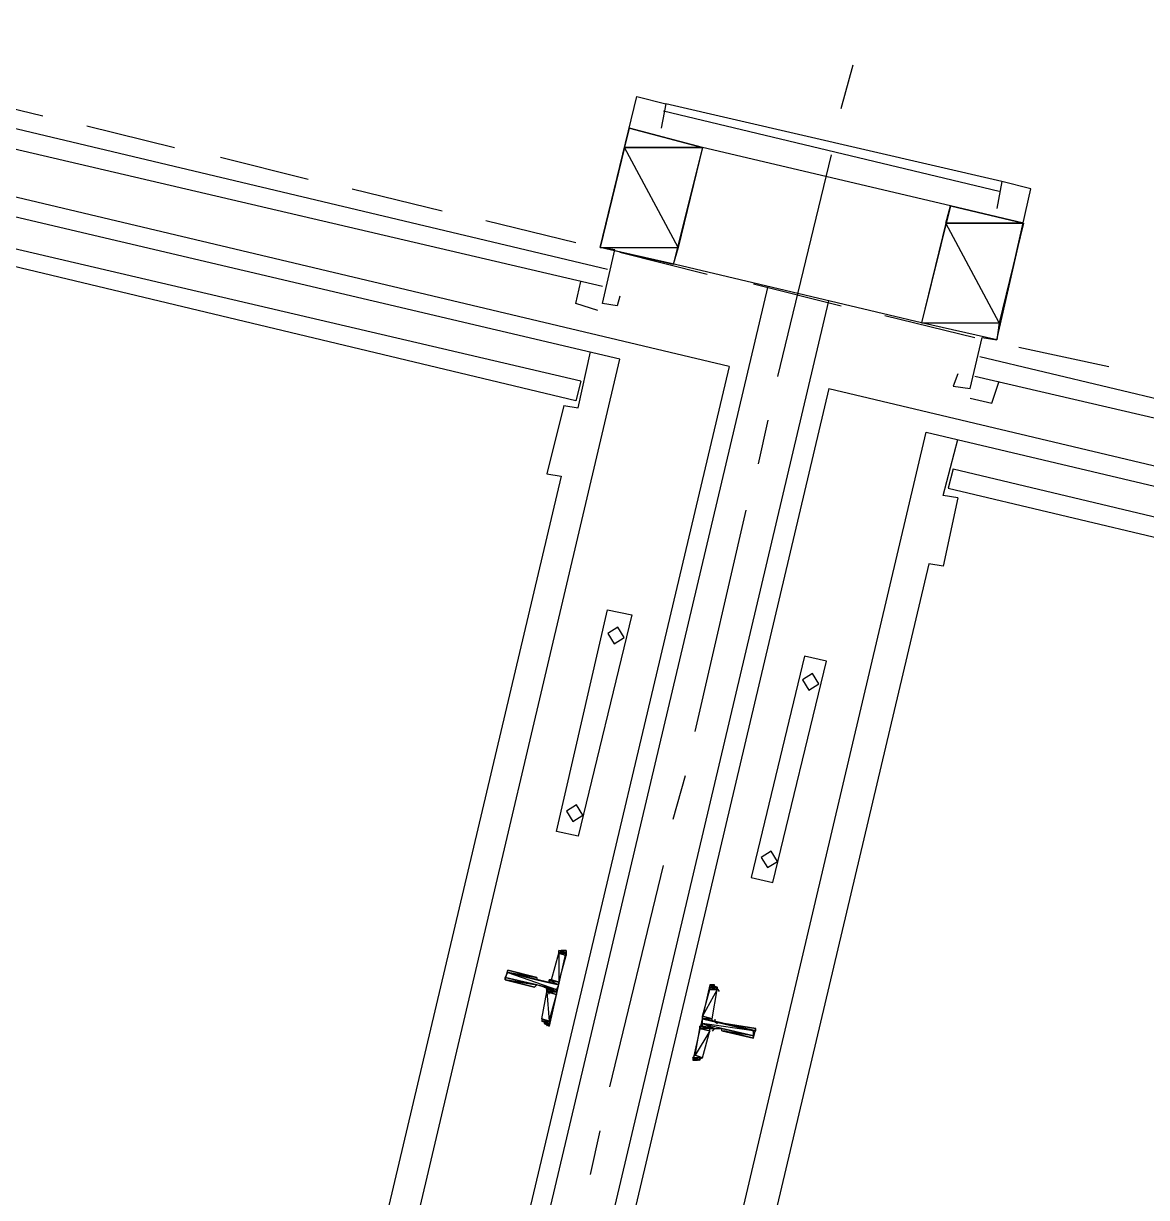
# Model space of a CAD drawing. Header units: feet. Extents: x -84 to 198, y -22 to 181.
# Drawn here: x 64.87 to 71.02, y 56.5 to 62.94 of the extents above; entities that cross this region are included whole.
import ezdxf

# ---------------------------------------------------------------- set-up
doc = ezdxf.new("R2010")
doc.units = ezdxf.units.FT
for name, color, linetype in [('A-LINEA', 7, 'CONTINUOUS'), ('A-LINEA-FINA', 9, 'CONTINUOUS'), ('A-MURO-CONCRETO', 8, 'CONTINUOUS')]:
    doc.layers.add(name, color=color, linetype=linetype)

msp = doc.modelspace()

# ---------------------------------------------------------------- linework, layer by layer
at = {"layer": 'A-LINEA'}
for p, q in [((68.7333, 61.0578), (60.8133, 62.9378)), ((68.7333, 61.0578), (60.8133, 62.9378)), ((68.1333, 61.0978), (61.16, 62.7378)), ((68.1333, 61.0978), (61.16, 62.7378)), ((69.3467, 62.4711), (69.4133, 62.7111)), ((69.3467, 62.4711), (69.4133, 62.7111)), ((64.48, 62.5511), (64.9733, 62.4311)), ((64.48, 62.5511), (64.9733, 62.4311)), ((70.2267, 62.0711), (68.3867, 62.4978)), ((64.5333, 62.4311), (68.0667, 61.5911)), ((64.5333, 62.4311), (68.0667, 61.5911)), ((70.2133, 62.0178), (68.3733, 62.4578)), ((65.2133, 62.3778), (65.6933, 62.2578)), ((65.2133, 62.3778), (65.6933, 62.2578)), ((68.0267, 61.7111), (68.1867, 62.3644)), ((68.0267, 61.7111), (68.1867, 62.3644)), ((68.5867, 62.2578), (68.1867, 62.3644)), ((68.5867, 62.2578), (68.1867, 62.3644)), ((64.5067, 62.3244), (68.04, 61.4978)), ((64.5067, 62.3244), (68.04, 61.4978)), ((68.5867, 62.2578), (68.4267, 61.6178)), ((68.5867, 62.2578), (68.4267, 61.6178)), ((69.9467, 61.9378), (68.5867, 62.2578)), ((69.9467, 61.9378), (68.5867, 62.2578)), ((69, 61.0044), (69.2933, 62.2178)), ((69, 61.0044), (69.2933, 62.2178)), ((65.9467, 62.2044), (66.4267, 62.0844)), ((65.9467, 62.2044), (66.4267, 62.0844)), ((66.6667, 62.0311), (67.16, 61.9111)), ((66.6667, 62.0311), (67.16, 61.9111)), ((69.9467, 61.9378), (69.7867, 61.2978)), ((69.9467, 61.9378), (69.7867, 61.2978)), ((70.3467, 61.8444), (69.9467, 61.9378)), ((70.3467, 61.8444), (69.9467, 61.9378)), ((67.4, 61.8578), (67.8933, 61.7378)), ((67.4, 61.8578), (67.8933, 61.7378)), ((70.2, 61.2044), (70.3467, 61.8444)), ((70.2, 61.2044), (70.3467, 61.8444)), ((67.92, 60.9778), (64.3867, 61.8044)), ((67.92, 60.9778), (64.3867, 61.8044)), ((67.8933, 60.8711), (64.3733, 61.7111)), ((67.8933, 60.8711), (64.3733, 61.7111)), ((68.44, 61.6178), (68.0267, 61.7111)), ((68.44, 61.6178), (68.0267, 61.7111)), ((68.1333, 61.6844), (68.6133, 61.5644)), ((68.1333, 61.6844), (68.6133, 61.5644)), ((69.7867, 61.2978), (68.44, 61.6178)), ((69.7867, 61.2978), (68.44, 61.6178)), ((68.8667, 61.5111), (69.3467, 61.3911)), ((68.8667, 61.5111), (69.3467, 61.3911)), ((67.0267, 53.3778), (68.9467, 61.4978)), ((67.0267, 53.3778), (68.9467, 61.4978)), ((67.36, 53.2978), (69.28, 61.4178)), ((67.36, 53.2978), (69.28, 61.4178)), ((69.5867, 61.3378), (70.08, 61.2178)), ((69.5867, 61.3378), (70.08, 61.2178)), ((70.2, 61.2044), (69.7867, 61.2978)), ((70.2, 61.2044), (69.7867, 61.2978)), ((67.9067, 60.8311), (67.9733, 61.1378)), ((67.9067, 60.8311), (67.9733, 61.1378)), ((70.32, 61.1644), (70.8133, 61.0578)), ((70.32, 61.1644), (70.8133, 61.0578)), ((66.44, 53.9111), (68.1333, 61.0978)), ((66.44, 53.9111), (68.1333, 61.0978)), ((68.7333, 61.0578), (67.4, 55.4311)), ((68.7333, 61.0578), (67.4, 55.4311)), ((73.64, 60.2711), (70.1067, 61.1111)), ((73.64, 60.2711), (70.1067, 61.1111)), ((73.6133, 60.1778), (70.08, 61.0044)), ((73.6133, 60.1778), (70.08, 61.0044)), ((67.92, 60.9778), (67.8933, 60.8711)), ((67.92, 60.9778), (67.8933, 60.8711)), ((69.28, 60.9378), (67.9467, 55.2978)), ((69.28, 60.9378), (67.9467, 55.2978)), ((69.28, 60.9378), (77.1867, 59.0578)), ((69.28, 60.9378), (77.1867, 59.0578)), ((67.8267, 60.8444), (67.9067, 60.8311)), ((67.8267, 60.8444), (67.9067, 60.8311)), ((68.8933, 60.5244), (68.9467, 60.7644)), ((68.8933, 60.5244), (68.9467, 60.7644)), ((68.12, 53.5244), (69.8133, 60.6978)), ((68.12, 53.5244), (69.8133, 60.6978)), ((69.8133, 60.6978), (76.8, 59.0444)), ((69.8133, 60.6978), (76.8, 59.0444)), ((69.9067, 60.3511), (69.9867, 60.6578)), ((69.9067, 60.3511), (69.9867, 60.6578)), ((69.96, 60.4978), (69.9333, 60.3911)), ((69.96, 60.4978), (69.9333, 60.3911)), ((69.96, 60.4978), (73.4933, 59.6578)), ((69.96, 60.4978), (73.4933, 59.6578)), ((67.8133, 60.4578), (66.48, 54.8178)), ((67.8133, 60.4578), (66.48, 54.8178)), ((69.9867, 60.3378), (69.9067, 60.3511)), ((69.9867, 60.3378), (69.9067, 60.3511)), ((69.9333, 60.3911), (73.4667, 59.5511)), ((69.9333, 60.3911), (73.4667, 59.5511)), ((68.5467, 59.0578), (68.8267, 60.2711)), ((68.5467, 59.0578), (68.8267, 60.2711)), ((69.8267, 59.9778), (68.4933, 54.3378)), ((69.8267, 59.9778), (68.4933, 54.3378)), ((68.4267, 58.5778), (68.4933, 58.8178)), ((68.4267, 58.5778), (68.4933, 58.8178)), ((68.08, 57.1111), (68.3733, 58.3244)), ((68.08, 57.1111), (68.3733, 58.3244)), ((67.76, 57.6978), (67.8, 57.8444)), ((67.76, 57.6978), (67.8, 57.8444)), ((67.8246, 57.8572), (67.8009, 57.8437)), ((67.8246, 57.8572), (67.8009, 57.8437)), ((67.6667, 57.6578), (67.6667, 57.6578)), ((67.6667, 57.6578), (67.6667, 57.6578)), ((67.68, 57.6978), (67.7333, 57.6844)), ((67.68, 57.6978), (67.7333, 57.6844)), ((67.72, 57.6578), (67.68, 57.6711)), ((67.72, 57.6578), (67.68, 57.6711)), ((67.68, 57.6578), (67.68, 57.6578)), ((67.68, 57.6578), (67.68, 57.6578)), ((67.6933, 57.6978), (67.6933, 57.6978)), ((67.6933, 57.6978), (67.6933, 57.6978)), ((68.64, 57.4844), (68.6667, 57.6444)), ((68.64, 57.4844), (68.6667, 57.6444)), ((68.6797, 57.6345), (68.6646, 57.6572)), ((68.6797, 57.6345), (68.6646, 57.6572)), ((67.7067, 57.4844), (67.7333, 57.6311)), ((67.7067, 57.4844), (67.7333, 57.6311)), ((67.7203, 57.4677), (67.7354, 57.445)), ((67.7203, 57.4677), (67.7354, 57.445)), ((68.5867, 57.2711), (68.6267, 57.4178)), ((68.5867, 57.2711), (68.6267, 57.4178)), ((68.6533, 57.4311), (68.6933, 57.4311)), ((68.6533, 57.4311), (68.6933, 57.4311)), ((68.6933, 57.4178), (68.6933, 57.4178)), ((68.6933, 57.4178), (68.6933, 57.4178)), ((68.7067, 57.4178), (68.7067, 57.4178)), ((68.7067, 57.4178), (68.7067, 57.4178)), ((68.5621, 57.2583), (68.5858, 57.2718)), ((68.5621, 57.2583), (68.5858, 57.2718)), ((67.9733, 56.6311), (68.0267, 56.8711)), ((67.9733, 56.6311), (68.0267, 56.8711))]:
    msp.add_line(p, q, dxfattribs=at)
for points in [[(68.1333, 61.4444), (68.12, 61.3911), (68.04, 61.4044), (68.1067, 61.6978), (68.0267, 61.7111), (68.2267, 62.5378), (68.3867, 62.4978), (68.36, 62.3644)], [(68.1333, 61.4444), (68.12, 61.3911), (68.04, 61.4044), (68.1067, 61.6978), (68.0267, 61.7111), (68.2267, 62.5378), (68.3867, 62.4978), (68.36, 62.3644)], [(69.9867, 61.0178), (69.96, 60.9511), (70.0533, 60.9378), (70.12, 61.2178), (70.2, 61.2044), (70.3867, 62.0311), (70.2267, 62.0711), (70.2, 61.9244)], [(69.9867, 61.0178), (69.96, 60.9511), (70.0533, 60.9378), (70.12, 61.2178), (70.2, 61.2044), (70.3867, 62.0311), (70.2267, 62.0711), (70.2, 61.9244)], [(68.0133, 61.3644), (67.8933, 61.4044), (67.92, 61.5244)], [(68.0133, 61.3644), (67.8933, 61.4044), (67.92, 61.5244)], [(70.0533, 60.8844), (70.1733, 60.8578), (70.2133, 60.9778)], [(70.0533, 60.8844), (70.1733, 60.8578), (70.2133, 60.9778)], [(67.8267, 60.8444), (67.7333, 60.4711), (67.8133, 60.4578)], [(67.8267, 60.8444), (67.7333, 60.4711), (67.8133, 60.4578)], [(69.9867, 60.3378), (69.9067, 59.9644), (69.8267, 59.9778)], [(69.9867, 60.3378), (69.9067, 59.9644), (69.8267, 59.9778)], [(68.0667, 59.7244), (68.2, 59.6978), (67.9067, 58.4844), (67.7867, 58.5111), (68.0667, 59.7244)], [(68.0667, 59.7244), (68.2, 59.6978), (67.9067, 58.4844), (67.7867, 58.5111), (68.0667, 59.7244)], [(68.1241, 59.6299), (68.0679, 59.5952), (68.1026, 59.539), (68.1587, 59.5737), (68.1241, 59.6299)], [(68.1241, 59.6299), (68.0679, 59.5952), (68.1026, 59.539), (68.1587, 59.5737), (68.1241, 59.6299)], [(69.2667, 59.4444), (69.1467, 59.4711), (68.8533, 58.2578), (68.9733, 58.2311), (69.2667, 59.4444)], [(69.2667, 59.4444), (69.1467, 59.4711), (68.8533, 58.2578), (68.9733, 58.2311), (69.2667, 59.4444)], [(69.1907, 59.3765), (69.1346, 59.3419), (69.1693, 59.2857), (69.2254, 59.3204), (69.1907, 59.3765)], [(69.1907, 59.3765), (69.1346, 59.3419), (69.1693, 59.2857), (69.2254, 59.3204), (69.1907, 59.3765)], [(67.8974, 58.6565), (67.8413, 58.6219), (67.8759, 58.5657), (67.9321, 58.6004), (67.8974, 58.6565)], [(67.8974, 58.6565), (67.8413, 58.6219), (67.8759, 58.5657), (67.9321, 58.6004), (67.8974, 58.6565)], [(68.9641, 58.4032), (68.9079, 58.3685), (68.9426, 58.3124), (68.9987, 58.347), (68.9641, 58.4032)], [(68.9641, 58.4032), (68.9079, 58.3685), (68.9426, 58.3124), (68.9987, 58.347), (68.9641, 58.4032)], [(67.8267, 57.8578), (67.84, 57.8578), (67.7467, 57.4444), (67.7333, 57.4578)], [(67.8267, 57.8578), (67.84, 57.8578), (67.7467, 57.4444), (67.7333, 57.4578)], [(67.6667, 57.6578), (67.5067, 57.6978), (67.52, 57.7511), (67.68, 57.7111)], [(67.6667, 57.6578), (67.5067, 57.6978), (67.52, 57.7511), (67.68, 57.7111)], [(67.7461, 57.6198), (67.7437, 57.635), (67.7313, 57.6439)], [(67.7461, 57.6198), (67.7437, 57.635), (67.7313, 57.6439)], [(67.7354, 57.685), (67.7505, 57.6874), (67.7595, 57.6998)], [(67.7354, 57.685), (67.7505, 57.6874), (67.7595, 57.6998)], [(68.6533, 57.6711), (68.6267, 57.6711), (68.5333, 57.2578), (68.56, 57.2578)], [(68.6533, 57.6711), (68.6267, 57.6711), (68.5333, 57.2578), (68.56, 57.2578)], [(68.7067, 57.4178), (68.8667, 57.3778), (68.88, 57.4311), (68.7067, 57.4578), (68.7067, 57.4578), (68.6533, 57.4711)], [(68.7067, 57.4178), (68.8667, 57.3778), (68.88, 57.4311), (68.7067, 57.4578), (68.7067, 57.4578), (68.6533, 57.4711)], [(68.6539, 57.4824), (68.6563, 57.4673), (68.6687, 57.4583)], [(68.6539, 57.4824), (68.6563, 57.4673), (68.6687, 57.4583)], [(68.6646, 57.4306), (68.6495, 57.4281), (68.6405, 57.4157)], [(68.6646, 57.4306), (68.6495, 57.4281), (68.6405, 57.4157)]]:
    msp.add_lwpolyline(points, dxfattribs=at)
at = {"layer": 'A-LINEA-FINA'}
for p, q in [((67.84, 57.8444), (67.8, 57.8578)), ((67.84, 57.8444), (67.8, 57.8578)), ((67.84, 57.8444), (67.8, 57.8578)), ((67.84, 57.8444), (67.8, 57.8578)), ((67.84, 57.8444), (67.8133, 57.8578)), ((67.84, 57.8444), (67.8133, 57.8578)), ((67.84, 57.8578), (67.8267, 57.8578)), ((67.84, 57.8578), (67.8267, 57.8578)), ((67.68, 57.6711), (67.5067, 57.7111)), ((67.68, 57.6711), (67.5067, 57.7111)), ((67.68, 57.7111), (67.52, 57.7511)), ((67.68, 57.7111), (67.52, 57.7511)), ((67.68, 57.6978), (67.52, 57.7378)), ((67.68, 57.6978), (67.52, 57.7378)), ((67.68, 57.6978), (67.52, 57.7378)), ((67.68, 57.6978), (67.52, 57.7378)), ((67.6667, 57.6578), (67.5067, 57.6978)), ((67.6667, 57.6578), (67.5067, 57.6978)), ((67.7867, 57.6311), (67.7333, 57.6578)), ((67.7867, 57.6311), (67.7333, 57.6578)), ((67.7867, 57.6311), (67.7333, 57.6444)), ((67.7867, 57.6311), (67.7333, 57.6444)), ((67.8, 57.6844), (67.7467, 57.6978)), ((67.8, 57.6844), (67.7467, 57.6978)), ((67.8, 57.6711), (67.7467, 57.6844)), ((67.8, 57.6711), (67.7467, 57.6844)), ((68.6267, 57.6711), (68.6533, 57.6711)), ((68.6267, 57.6711), (68.6533, 57.6711)), ((68.6267, 57.6578), (68.6667, 57.6578)), ((68.6267, 57.6578), (68.6667, 57.6578)), ((67.7867, 57.6178), (67.7333, 57.6311)), ((67.7867, 57.6178), (67.7333, 57.6311)), ((67.7467, 57.4578), (67.7067, 57.4711)), ((67.7467, 57.4578), (67.7067, 57.4711)), ((67.7467, 57.4578), (67.72, 57.4578)), ((67.7467, 57.4578), (67.72, 57.4578)), ((67.7467, 57.4578), (67.72, 57.4578)), ((67.7467, 57.4578), (67.72, 57.4578)), ((68.5867, 57.4978), (68.64, 57.4844)), ((68.5867, 57.4978), (68.64, 57.4844)), ((68.5867, 57.4978), (68.64, 57.4844)), ((68.5867, 57.4978), (68.64, 57.4844)), ((68.5867, 57.4844), (68.64, 57.4711)), ((68.5867, 57.4844), (68.64, 57.4711)), ((68.7067, 57.4578), (68.88, 57.4311)), ((68.7067, 57.4578), (68.88, 57.4178)), ((68.7067, 57.4578), (68.88, 57.4178)), ((68.7067, 57.4578), (68.8667, 57.4178)), ((68.7067, 57.4578), (68.88, 57.4311)), ((68.7067, 57.4578), (68.88, 57.4178)), ((68.7067, 57.4578), (68.88, 57.4178)), ((68.7067, 57.4578), (68.8667, 57.4178)), ((68.5733, 57.4444), (68.64, 57.4311)), ((68.5733, 57.4444), (68.64, 57.4311)), ((68.5733, 57.4311), (68.6267, 57.4178)), ((68.5733, 57.4311), (68.6267, 57.4178)), ((68.6933, 57.4178), (68.8667, 57.3778)), ((68.6933, 57.4178), (68.8667, 57.3778)), ((68.7067, 57.4178), (68.8667, 57.3778)), ((68.7067, 57.4178), (68.8667, 57.3778)), ((68.5333, 57.2711), (68.5733, 57.2578)), ((68.5333, 57.2711), (68.5733, 57.2578)), ((68.5467, 57.2844), (68.5867, 57.2711)), ((68.5467, 57.2844), (68.5867, 57.2711))]:
    msp.add_line(p, q, dxfattribs=at)
for points in [[(67.8, 57.8444), (67.8, 57.6844), (67.76, 57.6978), (67.8, 57.8444)], [(67.8, 57.8444), (67.8, 57.6844), (67.76, 57.6978), (67.8, 57.8444)], [(67.8133, 57.8578), (67.84, 57.8444), (67.8, 57.8578), (67.8133, 57.8578)], [(67.8, 57.8578), (67.84, 57.8444), (67.84, 57.8444), (67.8, 57.8578), (67.8, 57.8578)], [(67.8, 57.8578), (67.84, 57.8444), (67.8, 57.8444), (67.8, 57.8578), (67.8, 57.8578)], [(67.8133, 57.8578), (67.84, 57.8444), (67.8, 57.8578), (67.8133, 57.8578)], [(67.8, 57.8578), (67.84, 57.8444), (67.84, 57.8444), (67.8, 57.8578), (67.8, 57.8578)], [(67.8, 57.8578), (67.84, 57.8444), (67.8, 57.8444), (67.8, 57.8578), (67.8, 57.8578)], [(67.84, 57.8311), (67.84, 57.8311), (67.8, 57.8444), (67.84, 57.8311)], [(67.84, 57.8311), (67.8, 57.8444), (67.84, 57.8444), (67.84, 57.8311), (67.84, 57.8311)], [(67.84, 57.8311), (67.8, 57.8444), (67.8, 57.6844), (67.84, 57.8311)], [(67.84, 57.8311), (67.84, 57.8311), (67.8, 57.8444), (67.84, 57.8311)], [(67.84, 57.8311), (67.8, 57.8444), (67.84, 57.8444), (67.84, 57.8311), (67.84, 57.8311)], [(67.84, 57.8311), (67.8, 57.8444), (67.8, 57.6844), (67.84, 57.8311)], [(67.84, 57.8578), (67.8267, 57.8578), (67.8133, 57.8578), (67.84, 57.8578), (67.84, 57.8578)], [(67.8133, 57.8578), (67.84, 57.8578), (67.84, 57.8578), (67.8133, 57.8578)], [(67.84, 57.8578), (67.84, 57.8578), (67.8133, 57.8578), (67.84, 57.8578), (67.84, 57.8578)], [(67.84, 57.8444), (67.84, 57.8444), (67.8133, 57.8578), (67.84, 57.8444)], [(67.84, 57.8444), (67.8133, 57.8578), (67.84, 57.8578), (67.84, 57.8444), (67.84, 57.8444)], [(67.84, 57.8578), (67.8267, 57.8578), (67.8133, 57.8578), (67.84, 57.8578), (67.84, 57.8578)], [(67.8133, 57.8578), (67.84, 57.8578), (67.84, 57.8578), (67.8133, 57.8578)], [(67.84, 57.8578), (67.84, 57.8578), (67.8133, 57.8578), (67.84, 57.8578), (67.84, 57.8578)], [(67.84, 57.8444), (67.84, 57.8444), (67.8133, 57.8578), (67.84, 57.8444)], [(67.84, 57.8444), (67.8133, 57.8578), (67.84, 57.8578), (67.84, 57.8444), (67.84, 57.8444)], [(67.8267, 57.8578), (67.84, 57.8578), (67.84, 57.8578), (67.8267, 57.8578)], [(67.84, 57.8578), (67.84, 57.8578), (67.8267, 57.8578), (67.84, 57.8578)], [(67.8267, 57.8578), (67.84, 57.8578), (67.84, 57.8578), (67.8267, 57.8578)], [(67.84, 57.8578), (67.84, 57.8578), (67.8267, 57.8578), (67.84, 57.8578)], [(67.52, 57.7378), (67.7867, 57.6444), (67.5067, 57.7111), (67.52, 57.7378), (67.52, 57.7378)], [(67.52, 57.7378), (67.7867, 57.6444), (67.5067, 57.7111), (67.52, 57.7378), (67.52, 57.7378)], [(67.5067, 57.7111), (67.68, 57.6711), (67.68, 57.6711), (67.5067, 57.7111)], [(67.68, 57.6711), (67.68, 57.6711), (67.5067, 57.7111), (67.68, 57.6711), (67.68, 57.6711)], [(67.5067, 57.7111), (67.68, 57.6711), (67.68, 57.6711), (67.5067, 57.7111)], [(67.68, 57.6711), (67.68, 57.6711), (67.5067, 57.7111), (67.68, 57.6711), (67.68, 57.6711)], [(67.5067, 57.7111), (67.68, 57.6711), (67.5067, 57.6978), (67.5067, 57.7111), (67.5067, 57.7111)], [(67.5067, 57.7111), (67.68, 57.6711), (67.68, 57.6711), (67.5067, 57.7111)], [(67.68, 57.6711), (67.68, 57.6711), (67.5067, 57.7111), (67.68, 57.6711), (67.68, 57.6711)], [(67.5067, 57.7111), (67.68, 57.6711), (67.68, 57.6711), (67.5067, 57.7111)], [(67.68, 57.6711), (67.68, 57.6711), (67.5067, 57.7111), (67.68, 57.6711), (67.68, 57.6711)], [(67.5067, 57.7111), (67.68, 57.6711), (67.5067, 57.6978), (67.5067, 57.7111), (67.5067, 57.7111)], [(67.52, 57.7511), (67.68, 57.7111), (67.52, 57.7378), (67.52, 57.7511), (67.52, 57.7511)], [(67.52, 57.7511), (67.68, 57.7111), (67.52, 57.7378), (67.52, 57.7511), (67.52, 57.7511)], [(67.52, 57.7378), (67.68, 57.6978), (67.68, 57.6978), (67.52, 57.7378)], [(67.68, 57.6978), (67.68, 57.6978), (67.52, 57.7378), (67.68, 57.6978)], [(67.68, 57.6978), (67.52, 57.7378), (67.68, 57.7111), (67.68, 57.6978), (67.68, 57.6978)], [(67.52, 57.7378), (67.68, 57.6978), (67.68, 57.6978), (67.52, 57.7378)], [(67.68, 57.6978), (67.68, 57.6978), (67.52, 57.7378), (67.68, 57.6978), (67.68, 57.6978)], [(67.52, 57.7378), (67.68, 57.6978), (67.68, 57.6978), (67.52, 57.7378)], [(67.68, 57.6978), (67.68, 57.6978), (67.52, 57.7378), (67.68, 57.6978)], [(67.52, 57.7378), (67.68, 57.6978), (67.68, 57.6978), (67.52, 57.7378), (67.52, 57.7378)], [(67.52, 57.7378), (67.68, 57.6978), (67.68, 57.6978), (67.52, 57.7378)], [(67.68, 57.6978), (67.68, 57.6978), (67.52, 57.7378), (67.68, 57.6978), (67.68, 57.6978)], [(67.52, 57.7378), (67.68, 57.6978), (67.68, 57.6978), (67.52, 57.7378)], [(67.68, 57.6978), (67.68, 57.6978), (67.52, 57.7378), (67.68, 57.6978), (67.68, 57.6978)], [(67.52, 57.7378), (67.68, 57.6978), (67.68, 57.6978), (67.52, 57.7378)], [(67.68, 57.6978), (67.68, 57.6978), (67.52, 57.7378), (67.68, 57.6978), (67.68, 57.6978)], [(67.8, 57.6711), (67.52, 57.7378), (67.7867, 57.6444), (67.8, 57.6711)], [(67.52, 57.7378), (67.68, 57.6978), (67.68, 57.6978), (67.52, 57.7378)], [(67.68, 57.6978), (67.68, 57.6978), (67.52, 57.7378), (67.68, 57.6978)], [(67.68, 57.6978), (67.52, 57.7378), (67.68, 57.7111), (67.68, 57.6978), (67.68, 57.6978)], [(67.52, 57.7378), (67.68, 57.6978), (67.68, 57.6978), (67.52, 57.7378)], [(67.68, 57.6978), (67.68, 57.6978), (67.52, 57.7378), (67.68, 57.6978), (67.68, 57.6978)], [(67.52, 57.7378), (67.68, 57.6978), (67.68, 57.6978), (67.52, 57.7378)], [(67.68, 57.6978), (67.68, 57.6978), (67.52, 57.7378), (67.68, 57.6978)], [(67.52, 57.7378), (67.68, 57.6978), (67.68, 57.6978), (67.52, 57.7378), (67.52, 57.7378)], [(67.52, 57.7378), (67.68, 57.6978), (67.68, 57.6978), (67.52, 57.7378)], [(67.68, 57.6978), (67.68, 57.6978), (67.52, 57.7378), (67.68, 57.6978), (67.68, 57.6978)], [(67.52, 57.7378), (67.68, 57.6978), (67.68, 57.6978), (67.52, 57.7378)], [(67.68, 57.6978), (67.68, 57.6978), (67.52, 57.7378), (67.68, 57.6978), (67.68, 57.6978)], [(67.52, 57.7378), (67.68, 57.6978), (67.68, 57.6978), (67.52, 57.7378)], [(67.68, 57.6978), (67.68, 57.6978), (67.52, 57.7378), (67.68, 57.6978), (67.68, 57.6978)], [(67.8, 57.6711), (67.52, 57.7378), (67.7867, 57.6444), (67.8, 57.6711)], [(67.6667, 57.6578), (67.6667, 57.6578), (67.5067, 57.6978), (67.6667, 57.6578)], [(67.6667, 57.6578), (67.5067, 57.6978), (67.68, 57.6711), (67.6667, 57.6578), (67.6667, 57.6578)], [(67.5067, 57.6978), (67.6667, 57.6578), (67.6667, 57.6578), (67.5067, 57.6978)], [(67.6667, 57.6578), (67.6667, 57.6578), (67.5067, 57.6978), (67.6667, 57.6578), (67.6667, 57.6578)], [(67.5067, 57.6978), (67.6667, 57.6578), (67.6667, 57.6578), (67.5067, 57.6978)], [(67.6667, 57.6578), (67.6667, 57.6578), (67.5067, 57.6978), (67.6667, 57.6578)], [(67.5067, 57.6978), (67.6667, 57.6578), (67.6667, 57.6578), (67.5067, 57.6978), (67.5067, 57.6978)], [(67.5067, 57.6978), (67.6667, 57.6578), (67.6667, 57.6578), (67.5067, 57.6978)], [(67.6667, 57.6578), (67.6667, 57.6578), (67.5067, 57.6978), (67.6667, 57.6578), (67.6667, 57.6578)], [(67.5067, 57.6978), (67.6667, 57.6578), (67.6667, 57.6578), (67.5067, 57.6978)], [(67.6667, 57.6578), (67.6667, 57.6578), (67.5067, 57.6978), (67.6667, 57.6578), (67.6667, 57.6578)], [(67.6667, 57.6578), (67.6667, 57.6578), (67.5067, 57.6978), (67.6667, 57.6578)], [(67.6667, 57.6578), (67.5067, 57.6978), (67.68, 57.6711), (67.6667, 57.6578), (67.6667, 57.6578)], [(67.5067, 57.6978), (67.6667, 57.6578), (67.6667, 57.6578), (67.5067, 57.6978)], [(67.6667, 57.6578), (67.6667, 57.6578), (67.5067, 57.6978), (67.6667, 57.6578), (67.6667, 57.6578)], [(67.5067, 57.6978), (67.6667, 57.6578), (67.6667, 57.6578), (67.5067, 57.6978)], [(67.6667, 57.6578), (67.6667, 57.6578), (67.5067, 57.6978), (67.6667, 57.6578)], [(67.5067, 57.6978), (67.6667, 57.6578), (67.6667, 57.6578), (67.5067, 57.6978), (67.5067, 57.6978)], [(67.5067, 57.6978), (67.6667, 57.6578), (67.6667, 57.6578), (67.5067, 57.6978)], [(67.6667, 57.6578), (67.6667, 57.6578), (67.5067, 57.6978), (67.6667, 57.6578), (67.6667, 57.6578)], [(67.5067, 57.6978), (67.6667, 57.6578), (67.6667, 57.6578), (67.5067, 57.6978)], [(67.6667, 57.6578), (67.6667, 57.6578), (67.5067, 57.6978), (67.6667, 57.6578), (67.6667, 57.6578)], [(67.72, 57.6578), (67.7867, 57.6444), (67.7867, 57.6444), (67.72, 57.6578)], [(67.7867, 57.6444), (67.7867, 57.6444), (67.72, 57.6578), (67.7867, 57.6444), (67.7867, 57.6444)], [(67.7867, 57.6444), (67.72, 57.6578), (67.7867, 57.6311), (67.7867, 57.6444)], [(67.72, 57.6578), (67.7867, 57.6311), (67.7333, 57.6578), (67.72, 57.6578), (67.72, 57.6578)], [(67.72, 57.6578), (67.7867, 57.6444), (67.7867, 57.6444), (67.72, 57.6578)], [(67.7867, 57.6444), (67.7867, 57.6444), (67.72, 57.6578), (67.7867, 57.6444), (67.7867, 57.6444)], [(67.7867, 57.6444), (67.72, 57.6578), (67.7867, 57.6311), (67.7867, 57.6444)], [(67.72, 57.6578), (67.7867, 57.6311), (67.7333, 57.6578), (67.72, 57.6578), (67.72, 57.6578)], [(67.7467, 57.6844), (67.8, 57.6711), (67.7333, 57.6844), (67.7467, 57.6844), (67.7467, 57.6844)], [(67.7333, 57.6844), (67.8, 57.6711), (67.8, 57.6711), (67.7333, 57.6844)], [(67.8, 57.6711), (67.8, 57.6711), (67.7333, 57.6844), (67.8, 57.6711), (67.8, 57.6711)], [(67.7333, 57.6844), (67.8, 57.6711), (67.8, 57.6711), (67.7333, 57.6844)], [(67.8, 57.6711), (67.8, 57.6711), (67.7333, 57.6844), (67.8, 57.6711), (67.8, 57.6711)], [(67.7333, 57.6844), (67.8, 57.6711), (67.8, 57.6711), (67.7333, 57.6844)], [(67.8, 57.6711), (67.8, 57.6711), (67.7333, 57.6844), (67.8, 57.6711), (67.8, 57.6711)], [(67.7467, 57.6844), (67.8, 57.6711), (67.7333, 57.6844), (67.7467, 57.6844), (67.7467, 57.6844)], [(67.7333, 57.6844), (67.8, 57.6711), (67.8, 57.6711), (67.7333, 57.6844)], [(67.8, 57.6711), (67.8, 57.6711), (67.7333, 57.6844), (67.8, 57.6711), (67.8, 57.6711)], [(67.7333, 57.6844), (67.8, 57.6711), (67.8, 57.6711), (67.7333, 57.6844)], [(67.8, 57.6711), (67.8, 57.6711), (67.7333, 57.6844), (67.8, 57.6711), (67.8, 57.6711)], [(67.7333, 57.6844), (67.8, 57.6711), (67.8, 57.6711), (67.7333, 57.6844)], [(67.8, 57.6711), (67.8, 57.6711), (67.7333, 57.6844), (67.8, 57.6711), (67.8, 57.6711)], [(67.7333, 57.6578), (67.7867, 57.6311), (67.7333, 57.6444), (67.7333, 57.6578), (67.7333, 57.6578)], [(67.7333, 57.6578), (67.7867, 57.6311), (67.7333, 57.6444), (67.7333, 57.6578), (67.7333, 57.6578)], [(67.7333, 57.6444), (67.7867, 57.6311), (67.7867, 57.6311), (67.7333, 57.6444)], [(67.7867, 57.6311), (67.7867, 57.6311), (67.7333, 57.6444), (67.7867, 57.6311), (67.7867, 57.6311)], [(67.7333, 57.6444), (67.7867, 57.6311), (67.7867, 57.6311), (67.7333, 57.6444)], [(67.7867, 57.6311), (67.7867, 57.6311), (67.7333, 57.6444), (67.7867, 57.6311), (67.7867, 57.6311)], [(67.7333, 57.6444), (67.7867, 57.6311), (67.7867, 57.6311), (67.7333, 57.6444)], [(67.7867, 57.6311), (67.7867, 57.6311), (67.7333, 57.6444), (67.7867, 57.6311), (67.7867, 57.6311)], [(67.7333, 57.6444), (67.7867, 57.6311), (67.7333, 57.6311), (67.7333, 57.6444), (67.7333, 57.6444)], [(67.7333, 57.6444), (67.7867, 57.6311), (67.7867, 57.6311), (67.7333, 57.6444)], [(67.7867, 57.6311), (67.7867, 57.6311), (67.7333, 57.6444), (67.7867, 57.6311), (67.7867, 57.6311)], [(67.7333, 57.6444), (67.7867, 57.6311), (67.7867, 57.6311), (67.7333, 57.6444)], [(67.7867, 57.6311), (67.7867, 57.6311), (67.7333, 57.6444), (67.7867, 57.6311), (67.7867, 57.6311)], [(67.7333, 57.6444), (67.7867, 57.6311), (67.7867, 57.6311), (67.7333, 57.6444)], [(67.7867, 57.6311), (67.7867, 57.6311), (67.7333, 57.6444), (67.7867, 57.6311), (67.7867, 57.6311)], [(67.7333, 57.6444), (67.7867, 57.6311), (67.7333, 57.6311), (67.7333, 57.6444), (67.7333, 57.6444)], [(67.8, 57.6844), (67.76, 57.6978), (67.7467, 57.6978), (67.8, 57.6844), (67.8, 57.6844)], [(67.8, 57.6844), (67.8, 57.6844), (67.7467, 57.6978), (67.8, 57.6844)], [(67.7467, 57.6978), (67.8, 57.6844), (67.8, 57.6844), (67.7467, 57.6978)], [(67.8, 57.6844), (67.8, 57.6844), (67.7467, 57.6978), (67.8, 57.6844), (67.8, 57.6844)], [(67.8, 57.6844), (67.7467, 57.6978), (67.8, 57.6711), (67.8, 57.6844)], [(67.7467, 57.6978), (67.8, 57.6711), (67.7467, 57.6844), (67.7467, 57.6978), (67.7467, 57.6978)], [(67.8, 57.6844), (67.76, 57.6978), (67.7467, 57.6978), (67.8, 57.6844), (67.8, 57.6844)], [(67.8, 57.6844), (67.8, 57.6844), (67.7467, 57.6978), (67.8, 57.6844)], [(67.7467, 57.6978), (67.8, 57.6844), (67.8, 57.6844), (67.7467, 57.6978)], [(67.8, 57.6844), (67.8, 57.6844), (67.7467, 57.6978), (67.8, 57.6844), (67.8, 57.6844)], [(67.8, 57.6844), (67.7467, 57.6978), (67.8, 57.6711), (67.8, 57.6844)], [(67.7467, 57.6978), (67.8, 57.6711), (67.7467, 57.6844), (67.7467, 57.6978), (67.7467, 57.6978)], [(67.7467, 57.6844), (67.8, 57.6711), (67.8, 57.6711), (67.7467, 57.6844)], [(67.8, 57.6711), (67.8, 57.6711), (67.7467, 57.6844), (67.8, 57.6711), (67.8, 57.6711)], [(67.7467, 57.6844), (67.8, 57.6711), (67.8, 57.6711), (67.7467, 57.6844)], [(67.8, 57.6711), (67.8, 57.6711), (67.7467, 57.6844), (67.8, 57.6711), (67.8, 57.6711)], [(67.76, 57.6978), (67.8, 57.6844), (67.8, 57.6844), (67.76, 57.6978)], [(67.76, 57.6978), (67.8, 57.6844), (67.8, 57.6844), (67.76, 57.6978)], [(68.6267, 57.6444), (68.6667, 57.6444), (68.5867, 57.4978), (68.6267, 57.6444)], [(68.6667, 57.6444), (68.5867, 57.4978), (68.64, 57.4844), (68.6667, 57.6444)], [(68.6267, 57.6444), (68.6667, 57.6444), (68.5867, 57.4978), (68.6267, 57.6444)], [(68.6667, 57.6444), (68.5867, 57.4978), (68.64, 57.4844), (68.6667, 57.6444)], [(68.6533, 57.6711), (68.6267, 57.6711), (68.6533, 57.6578), (68.6533, 57.6711)], [(68.6267, 57.6711), (68.6533, 57.6578), (68.6667, 57.6578), (68.6267, 57.6711), (68.6267, 57.6711)], [(68.6533, 57.6578), (68.6267, 57.6711), (68.6267, 57.6711), (68.6533, 57.6578)], [(68.6267, 57.6711), (68.6267, 57.6711), (68.6667, 57.6578), (68.6267, 57.6711)], [(68.6267, 57.6711), (68.6667, 57.6578), (68.6267, 57.6711), (68.6267, 57.6711), (68.6267, 57.6711)], [(68.6267, 57.6578), (68.6667, 57.6578), (68.6267, 57.6711), (68.6267, 57.6578), (68.6267, 57.6578)], [(68.6533, 57.6711), (68.6267, 57.6711), (68.6533, 57.6578), (68.6533, 57.6711)], [(68.6267, 57.6711), (68.6533, 57.6578), (68.6667, 57.6578), (68.6267, 57.6711), (68.6267, 57.6711)], [(68.6533, 57.6578), (68.6267, 57.6711), (68.6267, 57.6711), (68.6533, 57.6578)], [(68.6267, 57.6711), (68.6267, 57.6711), (68.6667, 57.6578), (68.6267, 57.6711)], [(68.6267, 57.6711), (68.6667, 57.6578), (68.6267, 57.6711), (68.6267, 57.6711), (68.6267, 57.6711)], [(68.6267, 57.6578), (68.6667, 57.6578), (68.6267, 57.6711), (68.6267, 57.6578), (68.6267, 57.6578)], [(68.6667, 57.6444), (68.6267, 57.6578), (68.6667, 57.6578), (68.6667, 57.6444)], [(68.6667, 57.6578), (68.6267, 57.6578), (68.6267, 57.6578), (68.6667, 57.6578)], [(68.6267, 57.6578), (68.6267, 57.6578), (68.6667, 57.6578), (68.6267, 57.6578)], [(68.6667, 57.6578), (68.6267, 57.6578), (68.6267, 57.6578), (68.6667, 57.6578)], [(68.6267, 57.6578), (68.6267, 57.6578), (68.6667, 57.6444), (68.6267, 57.6578)], [(68.6267, 57.6578), (68.6667, 57.6444), (68.6267, 57.6578), (68.6267, 57.6578), (68.6267, 57.6578)], [(68.6267, 57.6444), (68.6667, 57.6444), (68.6267, 57.6578), (68.6267, 57.6444), (68.6267, 57.6444)], [(68.6667, 57.6444), (68.6267, 57.6578), (68.6667, 57.6578), (68.6667, 57.6444)], [(68.6667, 57.6578), (68.6267, 57.6578), (68.6267, 57.6578), (68.6667, 57.6578)], [(68.6267, 57.6578), (68.6267, 57.6578), (68.6667, 57.6578), (68.6267, 57.6578)], [(68.6667, 57.6578), (68.6267, 57.6578), (68.6267, 57.6578), (68.6667, 57.6578)], [(68.6267, 57.6578), (68.6267, 57.6578), (68.6667, 57.6444), (68.6267, 57.6578)], [(68.6267, 57.6578), (68.6667, 57.6444), (68.6267, 57.6578), (68.6267, 57.6578), (68.6267, 57.6578)], [(68.6267, 57.6444), (68.6667, 57.6444), (68.6267, 57.6578), (68.6267, 57.6444), (68.6267, 57.6444)], [(68.6267, 57.6444), (68.6267, 57.6444), (68.6667, 57.6444), (68.6267, 57.6444)], [(68.6267, 57.6444), (68.6267, 57.6444), (68.6667, 57.6444), (68.6267, 57.6444)], [(67.7333, 57.6311), (67.7467, 57.4711), (67.7067, 57.4844), (67.7333, 57.6311)], [(67.7333, 57.6311), (67.7467, 57.4711), (67.7067, 57.4844), (67.7333, 57.6311)], [(67.7333, 57.6311), (67.7867, 57.6178), (67.7867, 57.6178), (67.7333, 57.6311)], [(67.7867, 57.6178), (67.7867, 57.6178), (67.7333, 57.6311), (67.7867, 57.6178)], [(67.7867, 57.6178), (67.7333, 57.6311), (67.7867, 57.6311), (67.7867, 57.6178), (67.7867, 57.6178)], [(67.7867, 57.6178), (67.7333, 57.6311), (67.7467, 57.4711), (67.7867, 57.6178)], [(67.7333, 57.6311), (67.7867, 57.6178), (67.7867, 57.6178), (67.7333, 57.6311)], [(67.7867, 57.6178), (67.7867, 57.6178), (67.7333, 57.6311), (67.7867, 57.6178)], [(67.7867, 57.6178), (67.7333, 57.6311), (67.7867, 57.6311), (67.7867, 57.6178), (67.7867, 57.6178)], [(67.7867, 57.6178), (67.7333, 57.6311), (67.7467, 57.4711), (67.7867, 57.6178)], [(67.7467, 57.4711), (67.7067, 57.4844), (67.7067, 57.4711), (67.7467, 57.4711), (67.7467, 57.4711)], [(67.7067, 57.4844), (67.7467, 57.4711), (67.7467, 57.4711), (67.7067, 57.4844), (67.7067, 57.4844)], [(67.7467, 57.4711), (67.7067, 57.4844), (67.7067, 57.4711), (67.7467, 57.4711), (67.7467, 57.4711)], [(67.7067, 57.4844), (67.7467, 57.4711), (67.7467, 57.4711), (67.7067, 57.4844), (67.7067, 57.4844)], [(67.7467, 57.4578), (67.7467, 57.4578), (67.7067, 57.4711), (67.7467, 57.4578)], [(67.7467, 57.4578), (67.7067, 57.4711), (67.7467, 57.4711), (67.7467, 57.4578), (67.7467, 57.4578)], [(67.7067, 57.4711), (67.7467, 57.4578), (67.72, 57.4711), (67.7067, 57.4711)], [(67.7467, 57.4578), (67.7467, 57.4578), (67.7067, 57.4711), (67.7467, 57.4578)], [(67.7467, 57.4578), (67.7067, 57.4711), (67.7467, 57.4711), (67.7467, 57.4578), (67.7467, 57.4578)], [(67.7067, 57.4711), (67.7467, 57.4578), (67.72, 57.4711), (67.7067, 57.4711)], [(67.7467, 57.4578), (67.72, 57.4711), (67.72, 57.4578), (67.7467, 57.4578), (67.7467, 57.4578)], [(67.72, 57.4711), (67.7467, 57.4578), (67.7467, 57.4578), (67.72, 57.4711)], [(67.7467, 57.4578), (67.72, 57.4711), (67.72, 57.4578), (67.7467, 57.4578), (67.7467, 57.4578)], [(67.72, 57.4711), (67.7467, 57.4578), (67.7467, 57.4578), (67.72, 57.4711)], [(67.7467, 57.4578), (67.7467, 57.4578), (67.72, 57.4578), (67.7467, 57.4578)], [(67.72, 57.4578), (67.7467, 57.4578), (67.7467, 57.4578), (67.72, 57.4578)], [(67.7467, 57.4578), (67.7467, 57.4578), (67.72, 57.4578), (67.7467, 57.4578)], [(67.72, 57.4578), (67.7467, 57.4578), (67.7467, 57.4578), (67.72, 57.4578), (67.72, 57.4578)], [(67.7467, 57.4578), (67.72, 57.4578), (67.7467, 57.4444), (67.7467, 57.4578)], [(67.72, 57.4578), (67.7467, 57.4444), (67.7333, 57.4578), (67.72, 57.4578), (67.72, 57.4578)], [(67.7467, 57.4578), (67.7467, 57.4578), (67.72, 57.4578), (67.7467, 57.4578)], [(67.72, 57.4578), (67.7467, 57.4578), (67.7467, 57.4578), (67.72, 57.4578)], [(67.7467, 57.4578), (67.7467, 57.4578), (67.72, 57.4578), (67.7467, 57.4578)], [(67.72, 57.4578), (67.7467, 57.4578), (67.7467, 57.4578), (67.72, 57.4578), (67.72, 57.4578)], [(67.7467, 57.4578), (67.72, 57.4578), (67.7467, 57.4444), (67.7467, 57.4578)], [(67.72, 57.4578), (67.7467, 57.4444), (67.7333, 57.4578), (67.72, 57.4578), (67.72, 57.4578)], [(68.64, 57.4844), (68.5867, 57.4978), (68.5867, 57.4978), (68.64, 57.4844)], [(68.5867, 57.4978), (68.5867, 57.4978), (68.64, 57.4844), (68.5867, 57.4978)], [(68.64, 57.4844), (68.5867, 57.4978), (68.5867, 57.4978), (68.64, 57.4844)], [(68.5867, 57.4978), (68.5867, 57.4978), (68.64, 57.4844), (68.5867, 57.4978), (68.5867, 57.4978)], [(68.5867, 57.4978), (68.64, 57.4844), (68.5867, 57.4844), (68.5867, 57.4978)], [(68.64, 57.4844), (68.5867, 57.4978), (68.5867, 57.4978), (68.64, 57.4844)], [(68.5867, 57.4978), (68.5867, 57.4978), (68.64, 57.4844), (68.5867, 57.4978)], [(68.64, 57.4844), (68.5867, 57.4978), (68.5867, 57.4978), (68.64, 57.4844)], [(68.5867, 57.4978), (68.5867, 57.4978), (68.64, 57.4844), (68.5867, 57.4978), (68.5867, 57.4978)], [(68.5867, 57.4978), (68.64, 57.4844), (68.5867, 57.4844), (68.5867, 57.4978)], [(68.64, 57.4844), (68.5867, 57.4844), (68.64, 57.4711), (68.64, 57.4844), (68.64, 57.4844)], [(68.64, 57.4711), (68.5867, 57.4844), (68.6533, 57.4711), (68.64, 57.4711), (68.64, 57.4711)], [(68.6533, 57.4711), (68.5867, 57.4844), (68.5867, 57.4844), (68.6533, 57.4711)], [(68.5867, 57.4844), (68.5867, 57.4844), (68.6533, 57.4711), (68.5867, 57.4844), (68.5867, 57.4844)], [(68.6533, 57.4711), (68.5867, 57.4844), (68.5867, 57.4844), (68.6533, 57.4711)], [(68.5867, 57.4844), (68.5867, 57.4844), (68.6533, 57.4711), (68.5867, 57.4844), (68.5867, 57.4844)], [(68.6533, 57.4711), (68.5867, 57.4844), (68.5867, 57.4844), (68.6533, 57.4711)], [(68.5867, 57.4844), (68.5867, 57.4844), (68.6533, 57.4711), (68.5867, 57.4844), (68.5867, 57.4844)], [(68.6533, 57.4711), (68.5867, 57.4844), (68.5867, 57.4844), (68.6533, 57.4711)], [(68.5867, 57.4844), (68.5867, 57.4844), (68.6533, 57.4711), (68.5867, 57.4844), (68.5867, 57.4844)], [(68.5867, 57.4844), (68.8667, 57.4178), (68.5867, 57.4578), (68.5867, 57.4844)], [(68.64, 57.4844), (68.5867, 57.4844), (68.64, 57.4711), (68.64, 57.4844), (68.64, 57.4844)], [(68.64, 57.4711), (68.5867, 57.4844), (68.6533, 57.4711), (68.64, 57.4711), (68.64, 57.4711)], [(68.6533, 57.4711), (68.5867, 57.4844), (68.5867, 57.4844), (68.6533, 57.4711)], [(68.5867, 57.4844), (68.5867, 57.4844), (68.6533, 57.4711), (68.5867, 57.4844), (68.5867, 57.4844)], [(68.6533, 57.4711), (68.5867, 57.4844), (68.5867, 57.4844), (68.6533, 57.4711)], [(68.5867, 57.4844), (68.5867, 57.4844), (68.6533, 57.4711), (68.5867, 57.4844), (68.5867, 57.4844)], [(68.6533, 57.4711), (68.5867, 57.4844), (68.5867, 57.4844), (68.6533, 57.4711)], [(68.5867, 57.4844), (68.5867, 57.4844), (68.6533, 57.4711), (68.5867, 57.4844), (68.5867, 57.4844)], [(68.6533, 57.4711), (68.5867, 57.4844), (68.5867, 57.4844), (68.6533, 57.4711)], [(68.5867, 57.4844), (68.5867, 57.4844), (68.6533, 57.4711), (68.5867, 57.4844), (68.5867, 57.4844)], [(68.5867, 57.4844), (68.8667, 57.4178), (68.5867, 57.4578), (68.5867, 57.4844)], [(68.8667, 57.4178), (68.5867, 57.4578), (68.8667, 57.3911), (68.8667, 57.4178), (68.8667, 57.4178)], [(68.6533, 57.4311), (68.5867, 57.4578), (68.5867, 57.4578), (68.6533, 57.4311)], [(68.5867, 57.4578), (68.5867, 57.4578), (68.6533, 57.4311), (68.5867, 57.4578), (68.5867, 57.4578)], [(68.5867, 57.4578), (68.6533, 57.4311), (68.5867, 57.4444), (68.5867, 57.4578)], [(68.8667, 57.4178), (68.5867, 57.4578), (68.8667, 57.3911), (68.8667, 57.4178), (68.8667, 57.4178)], [(68.6533, 57.4311), (68.5867, 57.4578), (68.5867, 57.4578), (68.6533, 57.4311)], [(68.5867, 57.4578), (68.5867, 57.4578), (68.6533, 57.4311), (68.5867, 57.4578), (68.5867, 57.4578)], [(68.5867, 57.4578), (68.6533, 57.4311), (68.5867, 57.4444), (68.5867, 57.4578)], [(68.88, 57.4311), (68.7067, 57.4578), (68.88, 57.4178), (68.88, 57.4311), (68.88, 57.4311)], [(68.88, 57.4178), (68.7067, 57.4578), (68.7067, 57.4578), (68.88, 57.4178)], [(68.7067, 57.4578), (68.7067, 57.4578), (68.88, 57.4178), (68.7067, 57.4578)], [(68.88, 57.4178), (68.7067, 57.4578), (68.7067, 57.4578), (68.88, 57.4178), (68.88, 57.4178)], [(68.88, 57.4178), (68.7067, 57.4578), (68.8667, 57.4178), (68.88, 57.4178), (68.88, 57.4178)], [(68.8667, 57.4178), (68.7067, 57.4578), (68.7067, 57.4578), (68.8667, 57.4178)], [(68.7067, 57.4578), (68.7067, 57.4578), (68.8667, 57.4178), (68.7067, 57.4578)], [(68.8667, 57.4178), (68.7067, 57.4578), (68.7067, 57.4578), (68.8667, 57.4178), (68.8667, 57.4178)], [(68.8667, 57.4178), (68.7067, 57.4578), (68.7067, 57.4578), (68.8667, 57.4178)], [(68.7067, 57.4578), (68.7067, 57.4578), (68.8667, 57.4178), (68.7067, 57.4578), (68.7067, 57.4578)], [(68.8667, 57.4178), (68.7067, 57.4578), (68.7067, 57.4578), (68.8667, 57.4178)], [(68.7067, 57.4578), (68.7067, 57.4578), (68.8667, 57.4178), (68.7067, 57.4578), (68.7067, 57.4578)], [(68.8667, 57.4178), (68.7067, 57.4578), (68.7067, 57.4578), (68.8667, 57.4178)], [(68.7067, 57.4578), (68.7067, 57.4578), (68.8667, 57.4178), (68.7067, 57.4578), (68.7067, 57.4578)], [(68.88, 57.4311), (68.7067, 57.4578), (68.88, 57.4178), (68.88, 57.4311), (68.88, 57.4311)], [(68.88, 57.4178), (68.7067, 57.4578), (68.7067, 57.4578), (68.88, 57.4178)], [(68.7067, 57.4578), (68.7067, 57.4578), (68.88, 57.4178), (68.7067, 57.4578)], [(68.88, 57.4178), (68.7067, 57.4578), (68.7067, 57.4578), (68.88, 57.4178), (68.88, 57.4178)], [(68.88, 57.4178), (68.7067, 57.4578), (68.8667, 57.4178), (68.88, 57.4178), (68.88, 57.4178)], [(68.8667, 57.4178), (68.7067, 57.4578), (68.7067, 57.4578), (68.8667, 57.4178)], [(68.7067, 57.4578), (68.7067, 57.4578), (68.8667, 57.4178), (68.7067, 57.4578)], [(68.8667, 57.4178), (68.7067, 57.4578), (68.7067, 57.4578), (68.8667, 57.4178), (68.8667, 57.4178)], [(68.8667, 57.4178), (68.7067, 57.4578), (68.7067, 57.4578), (68.8667, 57.4178)], [(68.7067, 57.4578), (68.7067, 57.4578), (68.8667, 57.4178), (68.7067, 57.4578), (68.7067, 57.4578)], [(68.8667, 57.4178), (68.7067, 57.4578), (68.7067, 57.4578), (68.8667, 57.4178)], [(68.7067, 57.4578), (68.7067, 57.4578), (68.8667, 57.4178), (68.7067, 57.4578), (68.7067, 57.4578)], [(68.8667, 57.4178), (68.7067, 57.4578), (68.7067, 57.4578), (68.8667, 57.4178)], [(68.7067, 57.4578), (68.7067, 57.4578), (68.8667, 57.4178), (68.7067, 57.4578), (68.7067, 57.4578)], [(68.5733, 57.4311), (68.6267, 57.4178), (68.5467, 57.2844), (68.5733, 57.4311)], [(68.5733, 57.4311), (68.6267, 57.4178), (68.5467, 57.2844), (68.5733, 57.4311)], [(68.6267, 57.4178), (68.5467, 57.2844), (68.5867, 57.2711), (68.6267, 57.4178)], [(68.6267, 57.4178), (68.5467, 57.2844), (68.5867, 57.2711), (68.6267, 57.4178)], [(68.5733, 57.4444), (68.5733, 57.4444), (68.64, 57.4311), (68.5733, 57.4444)], [(68.5733, 57.4444), (68.64, 57.4311), (68.5867, 57.4444), (68.5733, 57.4444), (68.5733, 57.4444)], [(68.64, 57.4311), (68.5733, 57.4444), (68.6267, 57.4311), (68.64, 57.4311), (68.64, 57.4311)], [(68.6267, 57.4311), (68.5733, 57.4444), (68.5733, 57.4444), (68.6267, 57.4311)], [(68.5733, 57.4444), (68.5733, 57.4444), (68.6267, 57.4311), (68.5733, 57.4444), (68.5733, 57.4444)], [(68.5733, 57.4444), (68.6267, 57.4311), (68.5733, 57.4311), (68.5733, 57.4444)], [(68.5733, 57.4444), (68.5733, 57.4444), (68.64, 57.4311), (68.5733, 57.4444)], [(68.5733, 57.4444), (68.64, 57.4311), (68.5867, 57.4444), (68.5733, 57.4444), (68.5733, 57.4444)], [(68.64, 57.4311), (68.5733, 57.4444), (68.6267, 57.4311), (68.64, 57.4311), (68.64, 57.4311)], [(68.6267, 57.4311), (68.5733, 57.4444), (68.5733, 57.4444), (68.6267, 57.4311)], [(68.5733, 57.4444), (68.5733, 57.4444), (68.6267, 57.4311), (68.5733, 57.4444), (68.5733, 57.4444)], [(68.5733, 57.4444), (68.6267, 57.4311), (68.5733, 57.4311), (68.5733, 57.4444)], [(68.6267, 57.4311), (68.5733, 57.4311), (68.6267, 57.4178), (68.6267, 57.4311)], [(68.6267, 57.4178), (68.5733, 57.4311), (68.5733, 57.4311), (68.6267, 57.4178), (68.6267, 57.4178)], [(68.6267, 57.4311), (68.5733, 57.4311), (68.6267, 57.4178), (68.6267, 57.4311)], [(68.6267, 57.4178), (68.5733, 57.4311), (68.5733, 57.4311), (68.6267, 57.4178), (68.6267, 57.4178)], [(68.6533, 57.4311), (68.5867, 57.4444), (68.64, 57.4311), (68.6533, 57.4311), (68.6533, 57.4311)], [(68.64, 57.4311), (68.5867, 57.4444), (68.5867, 57.4444), (68.64, 57.4311)], [(68.5867, 57.4444), (68.5867, 57.4444), (68.64, 57.4311), (68.5867, 57.4444), (68.5867, 57.4444)], [(68.64, 57.4311), (68.5867, 57.4444), (68.5867, 57.4444), (68.64, 57.4311)], [(68.5867, 57.4444), (68.5867, 57.4444), (68.64, 57.4311), (68.5867, 57.4444), (68.5867, 57.4444)], [(68.6533, 57.4311), (68.5867, 57.4444), (68.64, 57.4311), (68.6533, 57.4311), (68.6533, 57.4311)], [(68.64, 57.4311), (68.5867, 57.4444), (68.5867, 57.4444), (68.64, 57.4311)], [(68.5867, 57.4444), (68.5867, 57.4444), (68.64, 57.4311), (68.5867, 57.4444), (68.5867, 57.4444)], [(68.64, 57.4311), (68.5867, 57.4444), (68.5867, 57.4444), (68.64, 57.4311)], [(68.5867, 57.4444), (68.5867, 57.4444), (68.64, 57.4311), (68.5867, 57.4444), (68.5867, 57.4444)], [(68.8667, 57.3911), (68.6933, 57.4311), (68.6933, 57.4311), (68.8667, 57.3911)], [(68.6933, 57.4311), (68.6933, 57.4311), (68.8667, 57.3911), (68.6933, 57.4311), (68.6933, 57.4311)], [(68.6933, 57.4311), (68.8667, 57.3911), (68.6933, 57.4178), (68.6933, 57.4311)], [(68.8667, 57.3911), (68.6933, 57.4311), (68.6933, 57.4311), (68.8667, 57.3911)], [(68.6933, 57.4311), (68.6933, 57.4311), (68.8667, 57.3911), (68.6933, 57.4311), (68.6933, 57.4311)], [(68.6933, 57.4311), (68.8667, 57.3911), (68.6933, 57.4178), (68.6933, 57.4311)], [(68.8667, 57.3911), (68.6933, 57.4178), (68.8667, 57.3778), (68.8667, 57.3911), (68.8667, 57.3911)], [(68.8667, 57.3778), (68.6933, 57.4178), (68.6933, 57.4178), (68.8667, 57.3778)], [(68.6933, 57.4178), (68.6933, 57.4178), (68.8667, 57.3778), (68.6933, 57.4178)], [(68.8667, 57.3778), (68.6933, 57.4178), (68.6933, 57.4178), (68.8667, 57.3778), (68.8667, 57.3778)], [(68.7067, 57.4178), (68.8667, 57.3778), (68.6933, 57.4178), (68.7067, 57.4178), (68.7067, 57.4178)], [(68.8667, 57.3911), (68.6933, 57.4178), (68.8667, 57.3778), (68.8667, 57.3911), (68.8667, 57.3911)], [(68.8667, 57.3778), (68.6933, 57.4178), (68.6933, 57.4178), (68.8667, 57.3778)], [(68.6933, 57.4178), (68.6933, 57.4178), (68.8667, 57.3778), (68.6933, 57.4178)], [(68.8667, 57.3778), (68.6933, 57.4178), (68.6933, 57.4178), (68.8667, 57.3778), (68.8667, 57.3778)], [(68.7067, 57.4178), (68.8667, 57.3778), (68.6933, 57.4178), (68.7067, 57.4178), (68.7067, 57.4178)], [(68.7067, 57.4178), (68.7067, 57.4178), (68.8667, 57.3778), (68.7067, 57.4178)], [(68.8667, 57.3778), (68.7067, 57.4178), (68.7067, 57.4178), (68.8667, 57.3778)], [(68.7067, 57.4178), (68.7067, 57.4178), (68.8667, 57.3778), (68.7067, 57.4178)], [(68.8667, 57.3778), (68.7067, 57.4178), (68.7067, 57.4178), (68.8667, 57.3778), (68.8667, 57.3778)], [(68.8667, 57.3778), (68.7067, 57.4178), (68.7067, 57.4178), (68.8667, 57.3778)], [(68.7067, 57.4178), (68.7067, 57.4178), (68.8667, 57.3778), (68.7067, 57.4178), (68.7067, 57.4178)], [(68.8667, 57.3778), (68.7067, 57.4178), (68.7067, 57.4178), (68.8667, 57.3778)], [(68.7067, 57.4178), (68.7067, 57.4178), (68.8667, 57.3778), (68.7067, 57.4178), (68.7067, 57.4178)], [(68.7067, 57.4178), (68.7067, 57.4178), (68.8667, 57.3778), (68.7067, 57.4178)], [(68.8667, 57.3778), (68.7067, 57.4178), (68.7067, 57.4178), (68.8667, 57.3778)], [(68.7067, 57.4178), (68.7067, 57.4178), (68.8667, 57.3778), (68.7067, 57.4178)], [(68.8667, 57.3778), (68.7067, 57.4178), (68.7067, 57.4178), (68.8667, 57.3778), (68.8667, 57.3778)], [(68.8667, 57.3778), (68.7067, 57.4178), (68.7067, 57.4178), (68.8667, 57.3778)], [(68.7067, 57.4178), (68.7067, 57.4178), (68.8667, 57.3778), (68.7067, 57.4178), (68.7067, 57.4178)], [(68.8667, 57.3778), (68.7067, 57.4178), (68.7067, 57.4178), (68.8667, 57.3778)], [(68.7067, 57.4178), (68.7067, 57.4178), (68.8667, 57.3778), (68.7067, 57.4178), (68.7067, 57.4178)], [(68.5467, 57.2844), (68.5867, 57.2711), (68.5333, 57.2711), (68.5467, 57.2844)], [(68.5467, 57.2844), (68.5867, 57.2711), (68.5333, 57.2711), (68.5467, 57.2844)], [(68.5867, 57.2711), (68.5333, 57.2711), (68.5733, 57.2711), (68.5867, 57.2711)], [(68.5333, 57.2711), (68.5733, 57.2711), (68.5733, 57.2578), (68.5333, 57.2711), (68.5333, 57.2711)], [(68.5733, 57.2711), (68.5333, 57.2711), (68.5333, 57.2711), (68.5733, 57.2711)], [(68.5333, 57.2711), (68.5333, 57.2711), (68.5733, 57.2578), (68.5333, 57.2711)], [(68.5733, 57.2578), (68.5333, 57.2711), (68.5333, 57.2711), (68.5733, 57.2578)], [(68.5333, 57.2711), (68.5333, 57.2711), (68.5733, 57.2578), (68.5333, 57.2711)], [(68.5333, 57.2711), (68.5733, 57.2578), (68.56, 57.2578), (68.5333, 57.2711), (68.5333, 57.2711)], [(68.5733, 57.2578), (68.5333, 57.2711), (68.5333, 57.2711), (68.5733, 57.2578)], [(68.5333, 57.2711), (68.5333, 57.2711), (68.56, 57.2578), (68.5333, 57.2711)], [(68.5333, 57.2711), (68.56, 57.2578), (68.5333, 57.2711), (68.5333, 57.2711), (68.5333, 57.2711)], [(68.5333, 57.2578), (68.56, 57.2578), (68.5333, 57.2711), (68.5333, 57.2578), (68.5333, 57.2578)], [(68.5867, 57.2711), (68.5333, 57.2711), (68.5733, 57.2711), (68.5867, 57.2711)], [(68.5333, 57.2711), (68.5733, 57.2711), (68.5733, 57.2578), (68.5333, 57.2711), (68.5333, 57.2711)], [(68.5733, 57.2711), (68.5333, 57.2711), (68.5333, 57.2711), (68.5733, 57.2711)], [(68.5333, 57.2711), (68.5333, 57.2711), (68.5733, 57.2578), (68.5333, 57.2711)], [(68.5733, 57.2578), (68.5333, 57.2711), (68.5333, 57.2711), (68.5733, 57.2578)], [(68.5333, 57.2711), (68.5333, 57.2711), (68.5733, 57.2578), (68.5333, 57.2711)], [(68.5333, 57.2711), (68.5733, 57.2578), (68.56, 57.2578), (68.5333, 57.2711), (68.5333, 57.2711)], [(68.5733, 57.2578), (68.5333, 57.2711), (68.5333, 57.2711), (68.5733, 57.2578)], [(68.5333, 57.2711), (68.5333, 57.2711), (68.56, 57.2578), (68.5333, 57.2711)], [(68.5333, 57.2711), (68.56, 57.2578), (68.5333, 57.2711), (68.5333, 57.2711), (68.5333, 57.2711)], [(68.5333, 57.2578), (68.56, 57.2578), (68.5333, 57.2711), (68.5333, 57.2578), (68.5333, 57.2578)], [(68.5333, 57.2578), (68.5333, 57.2578), (68.56, 57.2578), (68.5333, 57.2578)], [(68.5333, 57.2578), (68.5333, 57.2578), (68.56, 57.2578), (68.5333, 57.2578)], [(68.5867, 57.2711), (68.5467, 57.2844), (68.5467, 57.2844), (68.5867, 57.2711), (68.5867, 57.2711)], [(68.5867, 57.2711), (68.5467, 57.2844), (68.5467, 57.2844), (68.5867, 57.2711), (68.5867, 57.2711)]]:
    msp.add_lwpolyline(points, dxfattribs=at)
at = {"layer": 'A-MURO-CONCRETO'}
for points in [[(68.1867, 62.3644), (68.5867, 62.2578), (68.16, 62.2578), (68.1867, 62.3644), (68.1867, 62.3644)], [(68.1867, 62.3644), (68.5867, 62.2578), (68.16, 62.2578), (68.1867, 62.3644), (68.1867, 62.3644)], [(68.16, 62.2578), (68.0267, 61.7111), (68.4533, 61.7111), (68.16, 62.2578)], [(68.16, 62.2578), (68.0267, 61.7111), (68.4533, 61.7111), (68.16, 62.2578)], [(68.16, 62.2578), (68.5867, 62.2578), (68.4533, 61.7111), (68.16, 62.2578), (68.16, 62.2578)], [(68.16, 62.2578), (68.5867, 62.2578), (68.4533, 61.7111), (68.16, 62.2578), (68.16, 62.2578)], [(69.9467, 61.9378), (70.3467, 61.8444), (69.92, 61.8444), (69.9467, 61.9378), (69.9467, 61.9378)], [(69.9467, 61.9378), (70.3467, 61.8444), (69.92, 61.8444), (69.9467, 61.9378), (69.9467, 61.9378)], [(69.92, 61.8444), (69.7867, 61.2978), (70.2133, 61.2978), (69.92, 61.8444)], [(69.92, 61.8444), (69.7867, 61.2978), (70.2133, 61.2978), (69.92, 61.8444)], [(69.92, 61.8444), (70.3467, 61.8444), (70.2133, 61.2978), (69.92, 61.8444), (69.92, 61.8444)], [(69.92, 61.8444), (70.3467, 61.8444), (70.2133, 61.2978), (69.92, 61.8444), (69.92, 61.8444)], [(68.0267, 61.7111), (68.4533, 61.7111), (68.4267, 61.6178), (68.0267, 61.7111), (68.0267, 61.7111)], [(68.0267, 61.7111), (68.4533, 61.7111), (68.4267, 61.6178), (68.0267, 61.7111), (68.0267, 61.7111)], [(69.7867, 61.2978), (70.2133, 61.2978), (70.2, 61.2044), (69.7867, 61.2978), (69.7867, 61.2978)], [(69.7867, 61.2978), (70.2133, 61.2978), (70.2, 61.2044), (69.7867, 61.2978), (69.7867, 61.2978)]]:
    msp.add_lwpolyline(points, dxfattribs=at)

doc.saveas('drawing.dxf')
